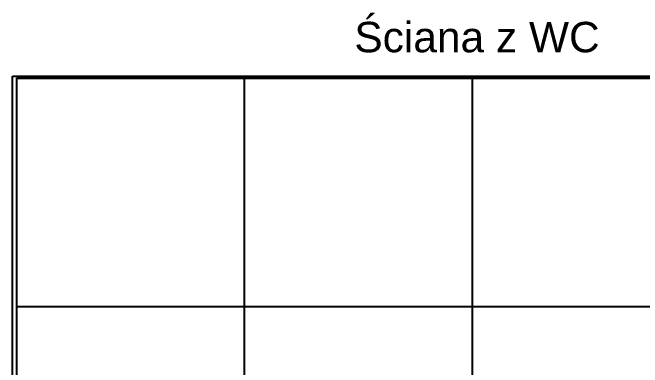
# Model space of a CAD drawing. Header units: millimetres. Extents: x 976 to 9349, y -1578 to 2211.
# Drawn here: x 4392.8 to 4558.6, y 619.2 to 712.5 of the extents above; entities that cross this region are included whole.
import ezdxf

# ---------------------------------------------------------------- set-up
doc = ezdxf.new("R2010")
doc.units = ezdxf.units.MM
doc.layers.add('Płytki', color=254, linetype='Continuous')
doc.layers.add('Ściany', color=7, linetype='Continuous')

# ---------------------------------------------------------------- blocks, each defined once
blk = doc.blocks.new('Z$W@#22483')
for p, q in [((0, 0), (0, 257.2)), ((0, 257.2), (237.3, 257.2))]:
    blk.add_line(p, q)

msp = doc.modelspace()

# ---------------------------------------------------------------- linework, layer by layer
at = {"layer": 'Płytki'}
for p, q in [((4393.827, 695.259), (4393.827, 439.559)), ((4393.827, 695.259), (4629.127, 695.259)), ((4394.327, 695.759), (4628.627, 695.759)), ((4453.827, 695.259), (4453.827, 439.559)), ((4513.827, 695.259), (4513.827, 559.059)), ((4393.827, 635.259), (4629.127, 635.259))]:
    msp.add_line(p, q, dxfattribs=at)

# ---------------------------------------------------------------- block references
at = {"layer": 'Ściany'}
msp.add_blockref('Z$W@#22483', (4392.827, 438.559), dxfattribs=at)

# ---------------------------------------------------------------- texts
at = {"insert": (4482.8, 710.073), "char_height": 8, "width": 151.34016, "attachment_point": 1}
msp.add_mtext('{\\fArial|b0|i0|c238|p0;Ściana z WC}', dxfattribs=at)

doc.saveas('drawing.dxf')
